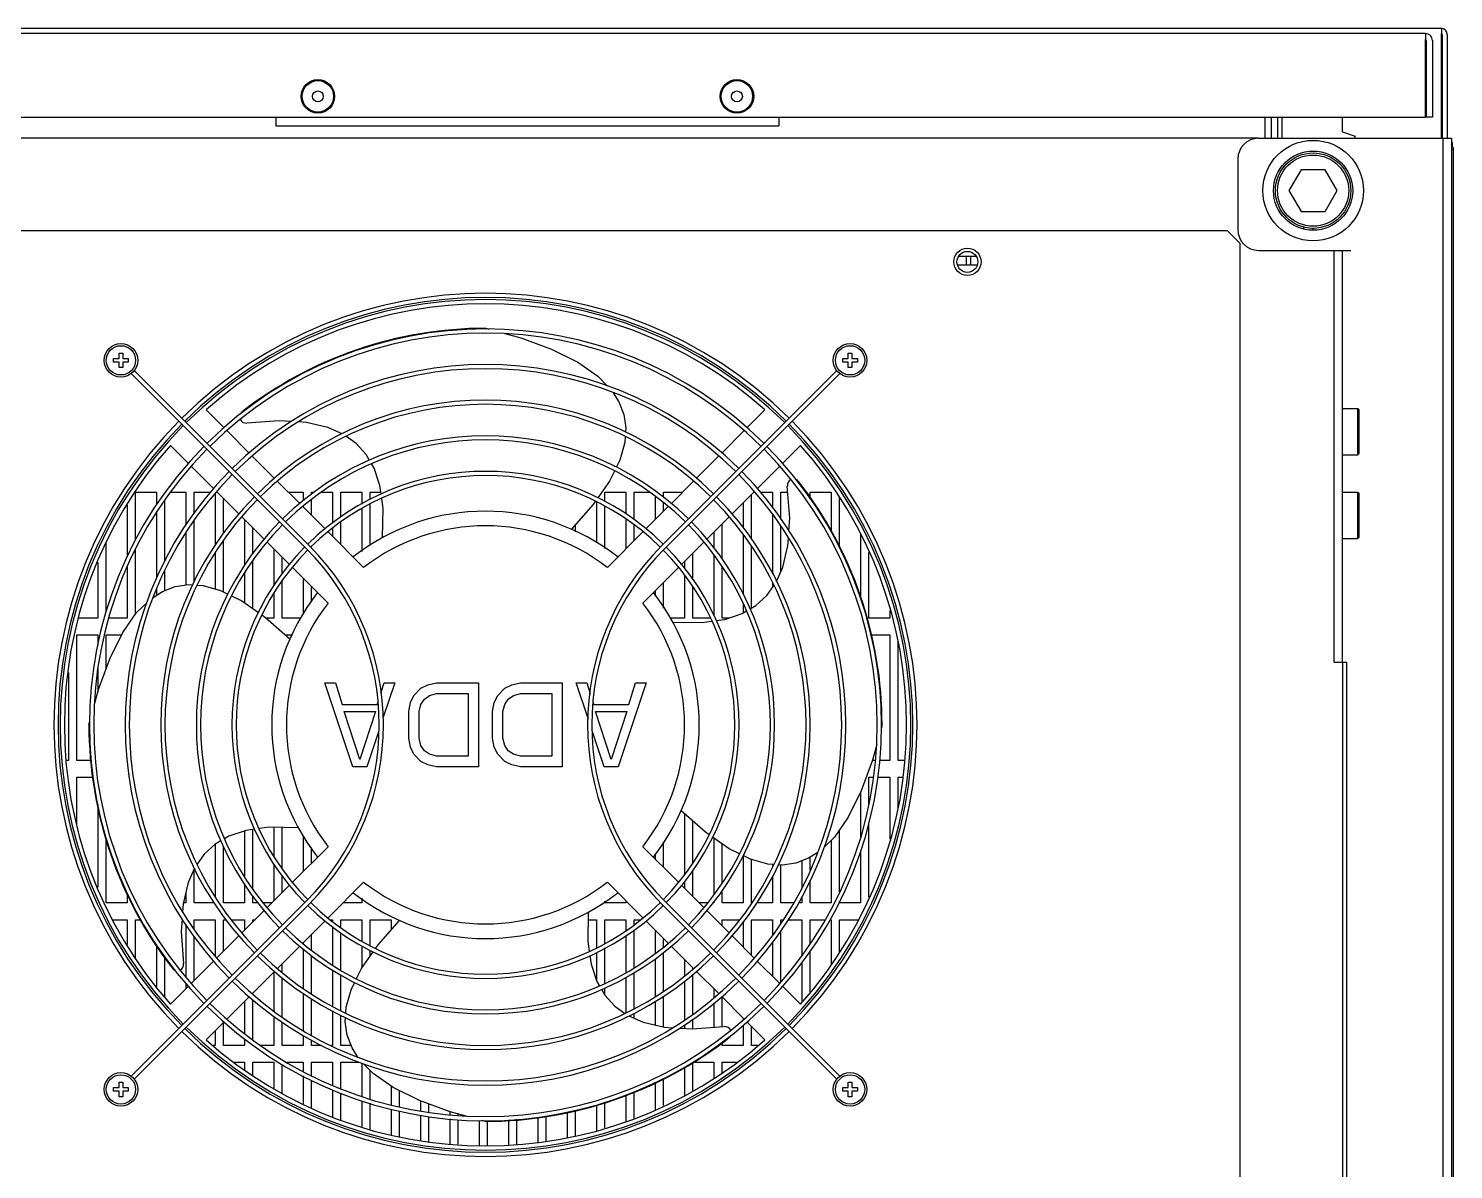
# Model space of a CAD drawing. Header units: millimetres. Extents: x 0 to 100, y -1 to 80.
# Drawn here: x 66.19 to 100.2, y 53.25 to 80.48 of the extents above; entities that cross this region are included whole.
import ezdxf

# ---------------------------------------------------------------- set-up
doc = ezdxf.new("R2010")
doc.units = ezdxf.units.MM
for name, color, linetype in [('2017-00020_0', 7, 'Continuous'), ('2401-00258-M8-20HWMC_0', 7, 'Continuous'), ('2401-00303-M4-20PWMC_0', 7, 'Continuous'), ('2401-00307_MDC-M4_0', 7, 'Continuous'), ('2401-00913_0', 7, 'Continuous'), ('2403-00027_S-M6-0_0', 7, 'Continuous'), ('2404-00013-D12D24-P_0', 7, 'Continuous'), ('2404-00038-S-D12_0', 7, 'Continuous'), ('4204-00012_0', 7, 'Continuous'), ('4212-16188_0', 7, 'Continuous'), ('4212-47912_3_0', 7, 'Continuous'), ('4212-63792_0', 7, 'Continuous'), ('4212-63794_0', 7, 'Continuous'), ('4212-94039_0', 7, 'Continuous'), ('4212-97726_0', 7, 'Continuous'), ('4212-97727_0', 7, 'Continuous'), ('4215-00605_0', 7, 'Continuous'), ('4215-00863_0', 7, 'Continuous'), ('GUDINGJIAN_HOUBAN_7_0', 7, 'Continuous'), ('HOUSHANHENLIAN_26_0', 7, 'Continuous'), ('YOUHOULIZHU_28_0', 7, 'Continuous')]:
    doc.layers.add(name, color=color, linetype=linetype)

msp = doc.modelspace()

# ---------------------------------------------------------------- linework, layer by layer
at = {"layer": '2017-00020_0', "color": 7, "linetype": 'Continuous'}
for p, q in [((77.1, 73.324), (77.19, 73.3)), ((70.862, 70.947), (70.431, 71.378)), ((72.828, 71.078), (72.647, 71.089)), ((83.769, 71.378), (83.338, 70.947)), ((71.463, 70.345), (70.932, 70.876)), ((74.015, 70.573), (73.78, 70.743)), ((83.268, 70.876), (82.74, 70.348)), ((69.582, 70.529), (70.013, 70.098)), ((84.187, 70.098), (84.618, 70.529)), ((72.066, 69.743), (71.535, 70.274)), ((74.442, 69.988), (74.386, 70.084)), ((80.307, 70.181), (80.22, 70.004)), ((82.669, 70.278), (82.138, 69.747)), ((70.084, 70.028), (70.615, 69.497)), ((83.588, 69.5), (84.116, 70.028)), ((70.686, 69.425), (71.217, 68.894)), ((72.668, 69.14), (72.136, 69.672)), ((82.067, 69.675), (81.53, 69.139)), ((82.987, 68.898), (83.518, 69.429)), ((73.271, 68.538), (72.739, 69.07)), ((81.459, 69.068), (80.926, 68.535)), ((71.288, 68.824), (71.82, 68.292)), ((82.379, 68.29), (82.915, 68.827)), ((74.192, 67.616), (73.342, 68.467)), ((80.855, 68.463), (80.008, 67.616)), ((71.89, 68.221), (72.422, 67.689)), ((81.775, 67.686), (82.308, 68.219)), ((84.318, 68.132), (84.33, 68.321)), ((72.493, 67.618), (73.344, 66.768)), ((80.856, 66.768), (81.703, 67.615)), ((83.813, 66.945), (83.984, 67.182)), ((81.571, 66.314), (82.265, 66.299)), ((82.265, 66.299), (82.501, 66.333)), ((83.228, 66.518), (83.331, 66.578)), ((73.267, 64.86), (73.517, 64.86)), ((73.933, 62.86), (73.267, 64.86)), ((73.517, 64.86), (73.683, 64.349)), ((74.605, 64.62), (74.683, 64.86)), ((74.933, 64.86), (74.652, 64.017)), ((74.683, 64.86), (74.933, 64.86)), ((75.392, 64.562), (75.558, 64.732)), ((75.558, 64.732), (75.725, 64.817)), ((75.725, 64.817), (75.933, 64.86)), ((75.933, 64.86), (76.933, 64.86)), ((76.933, 64.86), (76.933, 62.86)), ((77.392, 64.562), (77.558, 64.732)), ((77.558, 64.732), (77.725, 64.817)), ((77.725, 64.817), (77.933, 64.86)), ((77.933, 64.86), (78.933, 64.86)), ((78.933, 64.86), (78.933, 62.86)), ((79.267, 64.86), (79.517, 64.86)), ((79.558, 63.985), (79.267, 64.86)), ((79.517, 64.86), (79.598, 64.611)), ((80.933, 64.86), (80.267, 62.86)), ((80.517, 64.349), (80.683, 64.86)), ((80.683, 64.86), (80.933, 64.86)), ((73.683, 64.349), (74.517, 64.349)), ((74.517, 64.349), (74.537, 64.41)), ((75.267, 64.179), (75.308, 64.392)), ((75.308, 64.392), (75.392, 64.562)), ((75.517, 64.179), (75.558, 64.349)), ((75.558, 64.349), (75.642, 64.477)), ((75.642, 64.477), (75.767, 64.562)), ((75.767, 64.562), (75.933, 64.605)), ((75.933, 64.605), (76.683, 64.605)), ((76.683, 64.605), (76.683, 63.115)), ((77.267, 64.179), (77.308, 64.392)), ((77.308, 64.392), (77.392, 64.562)), ((77.517, 64.179), (77.558, 64.349)), ((77.558, 64.349), (77.642, 64.477)), ((77.642, 64.477), (77.767, 64.562)), ((77.767, 64.562), (77.933, 64.605)), ((77.933, 64.605), (78.683, 64.605)), ((78.683, 64.605), (78.683, 63.115)), ((79.663, 64.41), (79.683, 64.349)), ((79.683, 64.349), (80.517, 64.349)), ((67.636, 63.86), (67.66, 63.95)), ((73.725, 64.179), (74.475, 64.179)), ((74.1, 63.03), (73.725, 64.179)), ((74.475, 64.179), (74.1, 63.03)), ((75.267, 63.541), (75.267, 64.179)), ((75.517, 63.541), (75.517, 64.179)), ((77.267, 63.541), (77.267, 64.179)), ((77.517, 63.541), (77.517, 64.179)), ((79.725, 64.179), (80.475, 64.179)), ((80.1, 63.03), (79.725, 64.179)), ((80.475, 64.179), (80.1, 63.03)), ((74.554, 63.721), (74.267, 62.86)), ((79.933, 62.86), (79.646, 63.721)), ((86.565, 63.86), (86.54, 63.77)), ((75.308, 63.328), (75.267, 63.541)), ((75.392, 63.158), (75.308, 63.328)), ((75.558, 63.371), (75.517, 63.541)), ((75.642, 63.243), (75.558, 63.371)), ((77.308, 63.328), (77.267, 63.541)), ((77.392, 63.158), (77.308, 63.328)), ((77.558, 63.371), (77.517, 63.541)), ((77.642, 63.243), (77.558, 63.371)), ((75.558, 62.988), (75.392, 63.158)), ((75.725, 62.903), (75.558, 62.988)), ((75.767, 63.158), (75.642, 63.243)), ((75.933, 63.115), (75.767, 63.158)), ((76.683, 63.115), (75.933, 63.115)), ((77.558, 62.988), (77.392, 63.158)), ((77.725, 62.903), (77.558, 62.988)), ((77.767, 63.158), (77.642, 63.243)), ((77.933, 63.115), (77.767, 63.158)), ((78.683, 63.115), (77.933, 63.115)), ((74.267, 62.86), (73.933, 62.86)), ((75.933, 62.86), (75.725, 62.903)), ((76.933, 62.86), (75.933, 62.86)), ((77.933, 62.86), (77.725, 62.903)), ((78.933, 62.86), (77.933, 62.86)), ((80.267, 62.86), (79.933, 62.86)), ((71.935, 61.421), (71.699, 61.387)), ((72.629, 61.406), (71.935, 61.421)), ((70.972, 61.202), (70.869, 61.142)), ((73.344, 60.952), (72.497, 60.105)), ((81.707, 60.102), (80.856, 60.952)), ((70.387, 60.775), (70.216, 60.538)), ((72.425, 60.034), (71.892, 59.501)), ((73.345, 59.257), (74.192, 60.104)), ((80.008, 60.104), (80.858, 59.253)), ((82.31, 59.499), (81.778, 60.031)), ((69.882, 59.588), (69.87, 59.399)), ((71.821, 59.43), (71.285, 58.893)), ((72.741, 58.652), (73.274, 59.185)), ((80.929, 59.182), (81.461, 58.65)), ((82.912, 58.896), (82.38, 59.428)), ((71.213, 58.822), (70.682, 58.291)), ((72.133, 58.045), (72.67, 58.581)), ((81.532, 58.58), (82.064, 58.048)), ((83.514, 58.295), (82.983, 58.826)), ((70.612, 58.22), (70.084, 57.692)), ((84.116, 57.692), (83.585, 58.223)), ((71.531, 57.442), (72.062, 57.973)), ((82.134, 57.977), (82.665, 57.446)), ((70.013, 57.622), (69.582, 57.191)), ((73.893, 57.539), (73.98, 57.716)), ((79.758, 57.732), (79.814, 57.636)), ((84.618, 57.191), (84.187, 57.622)), ((70.932, 56.844), (71.46, 57.372)), ((80.185, 57.147), (80.42, 56.977)), ((82.737, 57.375), (83.268, 56.844)), ((70.431, 56.342), (70.862, 56.773)), ((81.372, 56.642), (81.553, 56.631)), ((83.338, 56.773), (83.769, 56.342)), ((77.1, 54.396), (77.01, 54.42))]:
    msp.add_line(p, q, dxfattribs=at)
for points in [[(77.565, 73.197), (77.941, 73.094), (78.678, 72.825), (79.306, 72.514), (79.778, 72.185), (80.013, 71.947)], [(80.143, 71.788), (80.285, 71.57), (80.401, 71.268), (80.447, 70.95), (80.44, 70.848)], [(72.473, 71.1), (72.166, 71.119), (71.401, 71.063)], [(73.678, 70.805), (73.336, 70.958), (72.828, 71.078)], [(80.433, 70.739), (80.423, 70.597), (80.307, 70.181)], [(74.335, 70.171), (74.253, 70.311), (74.015, 70.573)], [(74.613, 69.362), (74.582, 69.574), (74.442, 69.988)], [(80.176, 69.914), (80.06, 69.678), (79.778, 69.275)], [(84.34, 68.489), (84.359, 68.794), (84.303, 69.559)], [(74.646, 68.331), (74.661, 69.025), (74.627, 69.26)], [(79.72, 69.192), (79.664, 69.112), (79.15, 68.53)], [(84.045, 67.282), (84.198, 67.624), (84.318, 68.132)], [(69.172, 66.903), (69.39, 67.045), (69.692, 67.161), (70.01, 67.207), (70.117, 67.2)], [(70.223, 67.193), (70.363, 67.183), (70.779, 67.067), (70.951, 66.982)], [(67.763, 64.325), (67.866, 64.701), (68.135, 65.438), (68.446, 66.066), (68.775, 66.538), (69.016, 66.776)], [(71.04, 66.938), (71.282, 66.82), (71.683, 66.54)], [(83.417, 66.629), (83.551, 66.707), (83.813, 66.945)], [(71.765, 66.482), (71.848, 66.424), (72.43, 65.91)], [(82.604, 66.348), (82.814, 66.378), (83.228, 66.518)], [(86.437, 63.395), (86.334, 63.019), (86.065, 62.282), (85.754, 61.654), (85.425, 61.182), (85.184, 60.944)], [(82.435, 61.238), (82.352, 61.296), (81.77, 61.81)], [(71.596, 61.372), (71.386, 61.342), (70.972, 61.202)], [(70.783, 61.091), (70.649, 61.013), (70.387, 60.775)], [(83.16, 60.782), (82.918, 60.9), (82.517, 61.18)], [(83.977, 60.527), (83.837, 60.537), (83.421, 60.653), (83.249, 60.738)], [(85.028, 60.817), (84.81, 60.675), (84.508, 60.559), (84.19, 60.513), (84.083, 60.52)], [(70.155, 60.438), (70.002, 60.096), (69.882, 59.588)], [(69.86, 59.231), (69.841, 58.926), (69.897, 58.161)], [(74.48, 58.528), (74.536, 58.608), (75.05, 59.19)], [(79.554, 59.389), (79.539, 58.695), (79.573, 58.46)], [(74.024, 57.806), (74.14, 58.042), (74.422, 58.445)], [(79.587, 58.358), (79.618, 58.146), (79.758, 57.732)], [(73.767, 56.981), (73.777, 57.123), (73.893, 57.539)], [(79.865, 57.549), (79.947, 57.409), (80.185, 57.147)], [(74.057, 55.932), (73.915, 56.15), (73.799, 56.452), (73.753, 56.77), (73.76, 56.872)], [(80.522, 56.915), (80.864, 56.762), (81.372, 56.642)], [(81.727, 56.62), (82.034, 56.601), (82.799, 56.657)], [(76.635, 54.523), (76.259, 54.626), (75.522, 54.895), (74.894, 55.206), (74.422, 55.535), (74.187, 55.773)]]:
    msp.add_lwpolyline(points, dxfattribs=at)
for centre, radius, start, end in [((77.1, 63.86), 10.05, 48.4227, 131.5773), ((77.1, 63.86), 9.464, 90, 127.8739), ((71.382, 71.212), 0.15, 127.8739, 158.1392), ((71.382, 71.212), 0.15, 206.6536, 277.2965), ((77.1, 63.86), 10.05, 138.4227, 221.5773), ((77.1, 63.86), 10.05, 318.4227, 41.5773), ((84.452, 69.578), 0.15, 116.6536, 187.2965), ((84.452, 69.578), 0.15, 37.8739, 68.1392), ((77.1, 63.86), 9.464, 0, 37.8739), ((77.1, 63.86), 5.1, 51.7714, 128.2286), ((77.1, 63.86), 4.75, 52.2567, 127.7433), ((77.1, 63.86), 5.1, 141.7714, 218.2286), ((77.1, 63.86), 5.1, 321.7714, 38.2286), ((77.1, 63.86), 4.75, 142.2567, 217.7433), ((77.1, 63.86), 4.75, 322.2567, 37.7433), ((77.1, 63.86), 9.464, 180, 217.8739), ((77.1, 63.86), 5.1, 231.7714, 308.2286), ((77.1, 63.86), 4.75, 232.2567, 307.7433), ((69.748, 58.142), 0.15, 296.6536, 7.2965), ((69.748, 58.142), 0.15, 217.8739, 248.1392), ((82.818, 56.508), 0.15, 26.6536, 97.2965), ((82.818, 56.508), 0.15, 307.8739, 338.1392), ((77.1, 63.86), 10.05, 228.4227, 311.5773), ((77.1, 63.86), 9.464, 270, 307.8739)]:
    msp.add_arc(centre, radius, start, end, dxfattribs=at)
at = {"layer": '2401-00258-M8-20HWMC_0', "color": 7, "linetype": 'Continuous'}
for p, q in [((88.36, 74.84), (88.84, 74.84)), ((88.393, 75.05), (88.807, 75.05)), ((88.581, 74.84), (88.581, 75.05)), ((88.684, 74.84), (88.684, 75.05))]:
    msp.add_line(p, q, dxfattribs=at)
at = {"layer": '2401-00303-M4-20PWMC_0', "color": 7, "linetype": 'Continuous'}
for p, q in [((68.225, 72.603), (68.356, 72.604)), ((68.225, 72.516), (68.225, 72.603)), ((68.356, 72.516), (68.225, 72.516)), ((68.356, 72.604), (68.356, 72.735)), ((68.356, 72.735), (68.443, 72.735)), ((68.357, 72.385), (68.356, 72.516)), ((68.443, 72.735), (68.444, 72.604)), ((68.444, 72.604), (68.575, 72.604)), ((68.575, 72.517), (68.444, 72.516)), ((68.444, 72.516), (68.444, 72.385)), ((68.575, 72.604), (68.575, 72.517)), ((85.625, 72.604), (85.756, 72.604)), ((85.625, 72.517), (85.625, 72.604)), ((85.756, 72.516), (85.625, 72.517)), ((85.756, 72.604), (85.757, 72.735)), ((85.756, 72.385), (85.756, 72.516)), ((85.757, 72.735), (85.844, 72.735)), ((85.844, 72.516), (85.843, 72.385)), ((85.844, 72.735), (85.844, 72.604)), ((85.844, 72.604), (85.975, 72.603)), ((85.975, 72.516), (85.844, 72.516)), ((85.975, 72.603), (85.975, 72.516)), ((68.444, 72.385), (68.357, 72.385)), ((85.843, 72.385), (85.756, 72.385)), ((68.225, 55.204), (68.356, 55.204)), ((68.225, 55.116), (68.225, 55.204)), ((68.356, 55.116), (68.225, 55.116)), ((68.356, 55.335), (68.444, 55.335)), ((68.356, 55.204), (68.356, 55.335)), ((68.356, 54.985), (68.356, 55.116)), ((68.444, 55.335), (68.444, 55.204)), ((68.444, 55.204), (68.575, 55.204)), ((68.575, 55.116), (68.444, 55.116)), ((68.444, 55.116), (68.444, 54.985)), ((68.575, 55.204), (68.575, 55.116)), ((85.625, 55.204), (85.756, 55.204)), ((85.625, 55.116), (85.625, 55.204)), ((85.756, 55.116), (85.625, 55.116)), ((85.756, 55.335), (85.844, 55.335)), ((85.756, 55.204), (85.756, 55.335)), ((85.756, 54.985), (85.756, 55.116)), ((85.844, 55.335), (85.844, 55.204)), ((85.844, 55.204), (85.975, 55.204)), ((85.975, 55.116), (85.844, 55.116)), ((85.844, 55.116), (85.844, 54.985)), ((85.975, 55.204), (85.975, 55.116)), ((68.444, 54.985), (68.356, 54.985)), ((85.844, 54.985), (85.756, 54.985))]:
    msp.add_line(p, q, dxfattribs=at)
for centre, radius in [((68.4, 72.56), 0.4), ((68.4, 72.56), 0.35), ((85.8, 72.56), 0.4), ((85.8, 72.56), 0.35), ((68.4, 55.16), 0.4), ((68.4, 55.16), 0.35), ((85.8, 55.16), 0.4), ((85.8, 55.16), 0.35)]:
    msp.add_circle(centre, radius, dxfattribs=at)
at = {"layer": '2401-00307_MDC-M4_0', "color": 7, "linetype": 'Continuous'}
for centre, radius in [((73.1, 78.86), 0.375), ((83.1, 78.86), 0.375), ((73.1, 78.86), 0.13), ((83.1, 78.86), 0.13)]:
    msp.add_circle(centre, radius, dxfattribs=at)
at = {"layer": '2401-00913_0', "color": 7, "linetype": 'Continuous'}
for p, q in [((96.561, 77.11), (96.273, 76.61)), ((97.139, 77.11), (96.561, 77.11)), ((97.427, 76.61), (97.139, 77.11)), ((96.273, 76.61), (96.561, 76.11)), ((97.139, 76.11), (97.427, 76.61)), ((96.561, 76.11), (97.139, 76.11))]:
    msp.add_line(p, q, dxfattribs=at)
for radius in [0.9, 0.85]:
    msp.add_circle((96.85, 76.61), radius, dxfattribs=at)
at = {"layer": '2403-00027_S-M6-0_0', "color": 7, "linetype": 'Continuous'}
for p, q in [((97.55, 71.412), (97.92, 71.412)), ((97.92, 70.308), (97.92, 71.412)), ((97.95, 71.382), (97.92, 71.412)), ((97.95, 70.338), (97.95, 71.382)), ((97.55, 70.308), (97.92, 70.308)), ((97.95, 70.338), (97.92, 70.308)), ((97.55, 69.412), (97.92, 69.412)), ((97.92, 68.308), (97.92, 69.412)), ((97.95, 69.382), (97.92, 69.412)), ((97.95, 68.338), (97.95, 69.382)), ((97.55, 68.308), (97.92, 68.308)), ((97.95, 68.338), (97.92, 68.308))]:
    msp.add_line(p, q, dxfattribs=at)
at = {"layer": '2404-00013-D12D24-P_0', "color": 7, "linetype": 'Continuous'}
msp.add_circle((96.85, 76.61), 1.2, dxfattribs=at)
at = {"layer": '2404-00038-S-D12_0', "color": 7, "linetype": 'Continuous'}
for p, q in [((96.629, 75.691), (96.629, 75.739)), ((96.85, 75.665), (96.85, 75.713))]:
    msp.add_line(p, q, dxfattribs=at)
msp.add_circle((96.85, 76.61), 0.945, dxfattribs=at)
at = {"layer": '4204-00012_0', "color": 7, "linetype": 'Continuous'}
for p, q in [((72.822, 68.067), (68.644, 72.245)), ((72.893, 68.138), (68.715, 72.315)), ((81.307, 68.138), (85.485, 72.315)), ((81.378, 68.067), (85.556, 72.245)), ((68.645, 55.475), (72.822, 59.653)), ((68.715, 55.405), (72.893, 59.582)), ((85.485, 55.405), (81.307, 59.582)), ((85.555, 55.475), (81.378, 59.653))]:
    msp.add_line(p, q, dxfattribs=at)
for centre, radius, start, end in [((77.1, 63.86), 10.3, 45.2785, 134.7215), ((77.1, 63.86), 10.2, 45.281, 134.7182), ((77.1, 63.86), 9.45, 45.3042, 134.6958), ((77.1, 63.86), 9.35, 45.3074, 134.6926), ((77.1, 63.86), 8.6, 45.3334, 134.6664), ((77.1, 63.86), 8.5, 45.3373, 134.6624), ((77.1, 63.86), 7.75, 45.37, 134.629), ((77.1, 63.86), 7.65, 45.3748, 134.6241), ((77.1, 63.86), 10.3, 135.2785, 224.7215), ((77.1, 63.86), 10.3, 315.2785, 44.7215), ((77.1, 63.86), 10.2, 135.2818, 224.719), ((77.1, 63.86), 6.9, 45.4154, 134.584), ((77.1, 63.86), 10.2, 315.2818, 44.719), ((77.1, 63.86), 9.45, 135.3042, 224.6958), ((77.1, 63.86), 9.35, 135.3074, 224.6926), ((77.1, 63.86), 6.8, 45.4215, 134.5779), ((77.1, 63.86), 9.35, 315.3074, 44.6926), ((77.1, 63.86), 9.45, 315.3042, 44.6958), ((77.1, 63.86), 8.6, 135.3336, 224.6666), ((77.1, 63.86), 8.5, 135.3376, 224.6627), ((77.1, 63.86), 6.05, 45.4741, 134.4995), ((77.1, 63.86), 5.95, 45.482, 134.5594), ((77.1, 63.86), 8.5, 315.3376, 44.6627), ((77.1, 63.86), 8.6, 315.3336, 44.6666), ((77.1, 63.86), 7.75, 135.371, 224.63), ((77.1, 63.86), 7.65, 135.3759, 224.6252), ((77.1, 63.86), 7.65, 315.3759, 44.6252), ((77.1, 63.86), 7.75, 315.371, 44.63), ((77.1, 63.86), 6.9, 135.416, 224.5846), ((77.1, 63.86), 6.9, 315.416, 44.5846), ((77.1, 63.86), 6.8, 135.4221, 224.5785), ((77.1, 63.86), 6.8, 315.4221, 44.5785), ((77.1, 63.86), 6.05, 135.5005, 224.5259), ((77.1, 63.86), 5.95, 135.5275, 224.518), ((68.615, 63.86), 5.95, 315, 45), ((68.615, 63.86), 6.05, 315, 45), ((85.585, 63.86), 6.05, 135, 225), ((85.585, 63.86), 5.95, 135, 225), ((77.1, 63.86), 5.95, 315.4529, 44.518), ((77.1, 63.86), 6.05, 315.5005, 44.5259), ((77.1, 63.86), 6.05, 225.4741, 314.4995), ((77.1, 63.86), 5.95, 225.482, 314.5594), ((77.1, 63.86), 6.9, 225.4154, 314.584), ((77.1, 63.86), 6.8, 225.4215, 314.5779), ((77.1, 63.86), 7.75, 225.37, 314.629), ((77.1, 63.86), 7.65, 225.3748, 314.6241), ((77.1, 63.86), 8.5, 225.3373, 314.6624), ((77.1, 63.86), 8.6, 225.3334, 314.6664), ((77.1, 63.86), 9.45, 225.3042, 314.6958), ((77.1, 63.86), 9.35, 225.3074, 314.6926), ((77.1, 63.86), 10.3, 225.2785, 314.7215), ((77.1, 63.86), 10.2, 225.281, 314.7182)]:
    msp.add_arc(centre, radius, start, end, dxfattribs=at)
at = {"layer": '4212-16188_0', "color": 7, "linetype": 'Continuous'}
for p, q in [((68.75, 68.269), (68.75, 69.41)), ((68.75, 69.41), (69.25, 69.41)), ((69.25, 69.41), (69.25, 69.114)), ((69.581, 69.41), (69.95, 69.41)), ((69.95, 69.41), (69.95, 68.635)), ((70.15, 68.918), (70.15, 69.41)), ((70.15, 69.41), (70.536, 69.41)), ((70.65, 69.385), (70.65, 68.153)), ((72.399, 69.41), (72.75, 69.41)), ((72.75, 69.41), (72.75, 69.214)), ((72.95, 69.362), (72.95, 69.41)), ((72.95, 69.41), (73.007, 69.41)), ((73.183, 69.41), (73.45, 69.41)), ((73.45, 69.41), (73.45, 68.677)), ((73.65, 68.823), (73.65, 69.41)), ((73.65, 69.41), (74.15, 69.41)), ((74.15, 69.41), (74.15, 69.131)), ((74.35, 69.239), (74.35, 69.41)), ((74.35, 69.41), (74.606, 69.41)), ((79.95, 69.195), (79.95, 69.41)), ((79.95, 69.41), (80.45, 69.41)), ((80.45, 69.41), (80.45, 68.89)), ((80.65, 68.753), (80.65, 69.41)), ((80.65, 69.41), (81.025, 69.41)), ((81.35, 69.41), (81.801, 69.41)), ((81.35, 69.284), (81.35, 69.41)), ((83.499, 69.41), (83.537, 69.41)), ((83.663, 69.41), (83.95, 69.41)), ((83.95, 69.41), (83.95, 69.056)), ((84.15, 69.41), (84.314, 69.41)), ((84.15, 68.769), (84.15, 69.41)), ((84.85, 69.41), (85.35, 69.41)), ((84.85, 69.262), (84.85, 69.41)), ((85.35, 69.41), (85.35, 68.478)), ((68.55, 69.105), (68.55, 67.867)), ((69.45, 67.772), (69.45, 69.228)), ((70.85, 68.439), (70.85, 69.261)), ((72.75, 69.08), (72.75, 69.06)), ((72.95, 68.859), (72.95, 69.239)), ((74.35, 68.137), (74.35, 69.126)), ((79.75, 69.178), (79.75, 68.207)), ((79.95, 68.067), (79.95, 69.081)), ((81.15, 69.316), (81.15, 68.759)), ((81.35, 68.959), (81.35, 69.155)), ((83.25, 69.161), (83.25, 68.566)), ((83.45, 68.29), (83.45, 69.361)), ((85.55, 68.077), (85.55, 69.277)), ((69.25, 68.924), (69.25, 67.36)), ((70.15, 67.273), (70.15, 68.741)), ((71.35, 68.761), (71.35, 67.665)), ((73.65, 68.159), (73.65, 68.707)), ((74.15, 69.018), (74.15, 67.997)), ((80.45, 68.773), (80.45, 68.059)), ((83.95, 68.876), (83.95, 67.464)), ((69.95, 68.445), (69.95, 67.199)), ((71.55, 67.953), (71.55, 68.561)), ((73.45, 68.556), (73.45, 68.359)), ((79.25, 68.463), (79.25, 68.643)), ((80.65, 68.259), (80.65, 68.625)), ((82.55, 68.461), (82.55, 68.077)), ((82.75, 67.814), (82.75, 68.661)), ((83.25, 68.408), (83.25, 66.988)), ((84.15, 67.516), (84.15, 68.606)), ((86.05, 68.419), (86.05, 66.889)), ((68.05, 66.547), (68.05, 68.212)), ((68.75, 66.502), (68.75, 68.045)), ((70.85, 67.032), (70.85, 68.257)), ((72.05, 68.061), (72.05, 67.178)), ((83.45, 66.648), (83.45, 68.109)), ((67.85, 67.733), (67.85, 66.41)), ((70.65, 67.964), (70.65, 67.103)), ((71.55, 66.633), (71.55, 67.777)), ((72.25, 67.463), (72.25, 67.861)), ((81.85, 67.761), (81.85, 67.591)), ((82.05, 67.338), (82.05, 67.961)), ((82.55, 67.918), (82.55, 66.464)), ((86.25, 66.41), (86.25, 67.972)), ((68.55, 67.643), (68.55, 66.41)), ((69.45, 67.068), (69.45, 67.542)), ((71.35, 67.486), (71.35, 66.772)), ((72.75, 67.361), (72.75, 66.505)), ((81.85, 67.43), (81.85, 66.41)), ((82.75, 66.41), (82.75, 67.628)), ((69.25, 67.119), (69.25, 66.954)), ((72.05, 67.004), (72.05, 66.41)), ((72.25, 66.41), (72.25, 67.305)), ((72.95, 66.791), (72.95, 67.161)), ((81.15, 67.061), (81.15, 66.934)), ((81.35, 66.648), (81.35, 67.261)), ((82.05, 66.41), (82.05, 67.149)), ((83.95, 67.248), (83.95, 67.135)), ((83.25, 66.742), (83.25, 66.531)), ((67.85, 66.41), (67.401, 66.41)), ((68.55, 66.41), (68.115, 66.41)), ((72.05, 66.41), (71.865, 66.41)), ((72.683, 66.41), (72.25, 66.41)), ((81.85, 66.41), (81.517, 66.41)), ((82.465, 66.41), (82.05, 66.41)), ((82.91, 66.41), (82.75, 66.41)), ((86.75, 66.41), (86.25, 66.41)), ((86.75, 66.59), (86.75, 66.41)), ((67.35, 63.01), (67.35, 66.01)), ((67.35, 66.01), (67.85, 66.01)), ((67.85, 66.01), (67.85, 65.758)), ((68.05, 65.205), (68.05, 66.01)), ((68.05, 66.01), (68.418, 66.01)), ((72.317, 66.01), (72.497, 66.01)), ((86.302, 66.01), (86.75, 66.01)), ((86.75, 66.01), (86.75, 63.01)), ((86.95, 63.01), (86.95, 65.85)), ((67.15, 65.111), (67.15, 63.01)), ((67.85, 65.207), (67.85, 64.642)), ((67.15, 63.01), (67.097, 63.01)), ((67.692, 63.01), (67.35, 63.01)), ((86.401, 63.01), (86.33, 63.01)), ((86.75, 63.01), (86.502, 63.01)), ((87.103, 63.01), (86.95, 63.01)), ((67.15, 62.61), (67.15, 62.609)), ((67.35, 61.5), (67.35, 62.61)), ((67.35, 62.61), (67.719, 62.61)), ((86.25, 62.61), (86.364, 62.61)), ((86.25, 61.968), (86.25, 62.61)), ((86.465, 62.61), (86.75, 62.61)), ((86.75, 62.61), (86.75, 61.13)), ((86.95, 62.61), (87.05, 62.61)), ((86.95, 61.87), (86.95, 62.61)), ((86.05, 62.251), (86.05, 61.186)), ((67.85, 61.956), (67.85, 59.987)), ((81.85, 61.739), (81.85, 60.288)), ((82.05, 60.573), (82.05, 61.562)), ((71.35, 61.33), (71.35, 60.248)), ((71.55, 59.935), (71.55, 61.366)), ((72.05, 61.418), (72.05, 60.728)), ((72.25, 60.417), (72.25, 61.414)), ((72.75, 61.215), (72.75, 60.359)), ((85.55, 59.876), (85.55, 61.361)), ((86.25, 59.748), (86.25, 61.524)), ((68.05, 59.61), (68.05, 61.137)), ((70.65, 61.014), (70.65, 59.753)), ((70.85, 59.61), (70.85, 60.955)), ((72.95, 60.559), (72.95, 60.929)), ((81.35, 60.459), (81.35, 61.072)), ((82.55, 61.157), (82.55, 59.803)), ((82.75, 60.087), (82.75, 61.018)), ((85.35, 61.108), (85.35, 59.61)), ((72.05, 60.542), (72.05, 59.659)), ((81.15, 60.786), (81.15, 60.659)), ((83.25, 60.732), (83.25, 59.61)), ((83.45, 59.61), (83.45, 60.645)), ((84.65, 60.614), (84.65, 59.967)), ((84.85, 60.389), (84.85, 60.701)), ((86.05, 60.831), (86.05, 59.61)), ((70.15, 59.61), (70.15, 60.427)), ((72.25, 59.859), (72.25, 60.256)), ((82.05, 59.759), (82.05, 60.388)), ((83.95, 60.529), (83.95, 60.469)), ((83.95, 60.236), (83.95, 59.61)), ((84.15, 59.61), (84.15, 60.516)), ((69.95, 59.877), (69.95, 59.61)), ((71.35, 60.063), (71.35, 59.61)), ((81.85, 60.114), (81.85, 59.959)), ((82.75, 59.61), (82.75, 59.916)), ((84.85, 59.61), (84.85, 60.154)), ((68.55, 59.61), (68.05, 59.61)), ((68.55, 59.843), (68.55, 59.61)), ((69.95, 59.61), (69.887, 59.61)), ((70.631, 59.61), (70.15, 59.61)), ((71.35, 59.61), (70.85, 59.61)), ((71.55, 59.61), (71.55, 59.767)), ((71.676, 59.61), (71.55, 59.61)), ((72.001, 59.61), (71.805, 59.61)), ((74.15, 59.61), (73.699, 59.61)), ((74.15, 59.723), (74.15, 59.61)), ((79.95, 59.61), (79.95, 59.653)), ((80.45, 59.61), (79.95, 59.61)), ((80.45, 59.661), (80.45, 59.61)), ((82.407, 59.61), (82.199, 59.61)), ((82.55, 59.61), (82.53, 59.61)), ((82.55, 59.637), (82.55, 59.61)), ((83.25, 59.61), (82.75, 59.61)), ((83.458, 59.61), (83.45, 59.61)), ((83.95, 59.61), (83.58, 59.61)), ((84.451, 59.61), (84.15, 59.61)), ((84.65, 59.61), (84.57, 59.61)), ((84.65, 59.742), (84.65, 59.61)), ((85.35, 59.61), (84.85, 59.61)), ((85.55, 59.61), (85.55, 59.652)), ((86.05, 59.61), (85.55, 59.61)), ((68.203, 59.21), (68.55, 59.21)), ((68.55, 59.21), (68.55, 58.615)), ((68.75, 58.272), (68.75, 59.21)), ((68.75, 59.21), (68.866, 59.21)), ((69.859, 59.21), (69.874, 59.21)), ((70.15, 58.979), (70.15, 59.21)), ((70.15, 59.21), (70.65, 59.21)), ((70.65, 59.21), (70.65, 58.325)), ((70.85, 58.459), (70.85, 59.21)), ((70.85, 59.21), (70.905, 59.21)), ((71.033, 59.21), (71.35, 59.21)), ((71.35, 59.21), (71.35, 58.959)), ((71.55, 59.159), (71.55, 59.21)), ((71.55, 59.21), (71.601, 59.21)), ((73.404, 59.21), (73.45, 59.21)), ((73.45, 59.21), (73.45, 59.174)), ((73.65, 59.21), (74.15, 59.21)), ((73.65, 59.015), (73.65, 59.21)), ((74.15, 59.21), (74.15, 58.701)), ((74.35, 59.21), (74.85, 59.21)), ((74.35, 58.588), (74.35, 59.21)), ((74.85, 59.21), (74.85, 58.964)), ((79.55, 59.21), (79.75, 59.21)), ((79.75, 59.21), (79.75, 58.536)), ((79.95, 59.21), (80.45, 59.21)), ((79.95, 58.648), (79.95, 59.21)), ((80.45, 59.21), (80.45, 58.954)), ((80.65, 59.21), (80.81, 59.21)), ((80.65, 59.094), (80.65, 59.21)), ((82.75, 59.21), (83.164, 59.21)), ((82.75, 59.059), (82.75, 59.21)), ((83.45, 59.21), (83.95, 59.21)), ((83.45, 58.359), (83.45, 59.21)), ((83.95, 59.21), (83.95, 58.83)), ((84.15, 59.21), (84.211, 59.21)), ((84.15, 59.114), (84.15, 59.21)), ((84.326, 59.21), (84.65, 59.21)), ((84.65, 59.21), (84.65, 58.358)), ((84.85, 59.21), (85.206, 59.21)), ((84.85, 58.635), (84.85, 59.21)), ((85.324, 59.21), (85.35, 59.21)), ((85.35, 59.21), (85.35, 58.134)), ((85.55, 59.21), (85.997, 59.21)), ((85.55, 58.443), (85.55, 59.21)), ((69.95, 59.098), (69.95, 57.839)), ((72.95, 58.484), (72.95, 58.861)), ((73.45, 59.046), (73.45, 58.134)), ((73.65, 58.007), (73.65, 58.892)), ((80.45, 58.833), (80.45, 57.954)), ((80.65, 58.067), (80.65, 58.965)), ((81.15, 58.961), (81.15, 58.404)), ((83.25, 59.158), (83.25, 58.559)), ((84.15, 57.73), (84.15, 58.943)), ((69.25, 58.606), (69.25, 57.619)), ((70.15, 57.759), (70.15, 58.803)), ((72.75, 58.66), (72.75, 58.645)), ((72.75, 58.517), (72.75, 57.577)), ((74.15, 58.583), (74.15, 58.056)), ((79.95, 57.694), (79.95, 58.535)), ((81.35, 58.553), (81.35, 58.761)), ((83.95, 58.672), (83.95, 57.859)), ((69.45, 57.361), (69.45, 58.314)), ((72.25, 57.957), (72.25, 58.161)), ((72.95, 57.442), (72.95, 58.356)), ((74.35, 58.342), (74.35, 58.478)), ((79.75, 58.422), (79.75, 57.756)), ((81.15, 58.274), (81.15, 57.378)), ((81.35, 57.502), (81.35, 58.43)), ((81.85, 58.261), (81.85, 57.869)), ((84.65, 58.179), (84.65, 57.232)), ((84.85, 57.49), (84.85, 58.458)), ((72.05, 57.961), (72.05, 57.036)), ((72.25, 56.887), (72.25, 57.828)), ((73.45, 58.016), (73.45, 57.147)), ((73.65, 57.042), (73.65, 57.888)), ((80.45, 57.839), (80.45, 56.991)), ((80.65, 57.084), (80.65, 57.952)), ((82.05, 58.036), (82.05, 58.055)), ((82.05, 56.96), (82.05, 57.901)), ((69.95, 57.691), (69.95, 57.559)), ((79.95, 57.405), (79.95, 57.586)), ((81.85, 57.745), (81.85, 56.813)), ((82.55, 57.561), (82.55, 57.342)), ((71.35, 57.261), (71.35, 56.498)), ((71.55, 57.423), (71.55, 57.461)), ((71.55, 56.341), (71.55, 57.297)), ((72.75, 57.457), (72.75, 56.569)), ((72.95, 56.449), (72.95, 57.318)), ((81.15, 57.263), (81.15, 56.694)), ((81.35, 56.647), (81.35, 57.38)), ((82.55, 57.209), (82.55, 56.639)), ((82.75, 56.653), (82.75, 57.361)), ((72.05, 56.905), (72.05, 56.21)), ((73.45, 57.034), (73.45, 56.21)), ((73.65, 56.21), (73.65, 56.93)), ((80.65, 56.857), (80.65, 56.973)), ((82.05, 56.602), (82.05, 56.835)), ((83.25, 56.861), (83.25, 56.828)), ((70.65, 56.561), (70.65, 56.21)), ((70.85, 56.21), (70.85, 56.761)), ((72.25, 56.21), (72.25, 56.77)), ((81.85, 56.695), (81.85, 56.612)), ((83.25, 56.693), (83.25, 56.21)), ((83.45, 56.21), (83.45, 56.661)), ((70.65, 56.21), (70.599, 56.21)), ((71.35, 56.21), (70.85, 56.21)), ((71.35, 56.37), (71.35, 56.21)), ((72.05, 56.21), (71.732, 56.21)), ((72.75, 56.21), (72.25, 56.21)), ((72.75, 56.448), (72.75, 56.21)), ((72.95, 56.21), (72.95, 56.339)), ((73.186, 56.21), (72.95, 56.21)), ((73.45, 56.21), (73.418, 56.21)), ((73.892, 56.21), (73.65, 56.21)), ((82.75, 56.21), (82.75, 56.28)), ((83.25, 56.21), (82.75, 56.21)), ((83.601, 56.21), (83.45, 56.21)), ((71.109, 55.81), (71.35, 55.81)), ((71.35, 55.81), (71.35, 55.621)), ((71.55, 55.81), (72.05, 55.81)), ((71.55, 55.493), (71.55, 55.81)), ((72.05, 55.81), (72.05, 55.191)), ((72.359, 55.81), (72.75, 55.81)), ((72.75, 55.81), (72.75, 55.592)), ((72.95, 55.81), (73.45, 55.81)), ((72.95, 55.493), (72.95, 55.81)), ((73.45, 55.81), (73.45, 55.258)), ((73.65, 55.81), (74.076, 55.81)), ((73.65, 55.18), (73.65, 55.81)), ((74.15, 55.785), (74.15, 54.989)), ((82.05, 55.13), (82.05, 55.807)), ((82.055, 55.81), (82.55, 55.81)), ((82.55, 55.81), (82.55, 55.433)), ((82.75, 55.81), (83.091, 55.81)), ((82.75, 55.554), (82.75, 55.81)), ((72.25, 55.069), (72.25, 55.76)), ((72.75, 55.481), (72.75, 54.817)), ((74.35, 54.932), (74.35, 55.608)), ((81.85, 55.676), (81.85, 55.009)), ((72.95, 54.727), (72.95, 55.381)), ((73.45, 55.15), (73.45, 54.502)), ((74.85, 55.237), (74.85, 54.789)), ((75.05, 54.741), (75.05, 55.129)), ((80.65, 54.459), (80.65, 55.094)), ((81.15, 55.327), (81.15, 54.682)), ((81.35, 54.772), (81.35, 55.426)), ((73.65, 54.428), (73.65, 55.073)), ((74.15, 54.885), (74.15, 54.272)), ((74.35, 54.209), (74.35, 54.828)), ((75.55, 54.884), (75.55, 54.648)), ((75.75, 54.611), (75.75, 54.812)), ((79.75, 54.785), (79.75, 54.178)), ((79.95, 54.241), (79.95, 54.854)), ((80.45, 55.025), (80.45, 54.397)), ((74.85, 54.686), (74.85, 54.074)), ((75.05, 54.037), (75.05, 54.638)), ((75.55, 54.546), (75.55, 53.945)), ((75.75, 53.909), (75.75, 54.509)), ((76.25, 54.63), (76.25, 54.559)), ((76.25, 54.458), (76.25, 53.861)), ((76.45, 54.534), (76.45, 54.574)), ((76.45, 53.849), (76.45, 54.434)), ((76.95, 54.42), (76.95, 53.819)), ((77.65, 54.431), (77.65, 53.843)), ((77.85, 53.855), (77.85, 54.445)), ((78.35, 54.479), (78.35, 53.89)), ((78.55, 53.927), (78.55, 54.519)), ((79.05, 54.618), (79.05, 54.019)), ((79.25, 54.055), (79.25, 54.658)), ((77.15, 53.813), (77.15, 54.399))]:
    msp.add_line(p, q, dxfattribs=at)
at = {"layer": '4212-47912_3_0', "color": 7, "linetype": 'Continuous'}
for p, q in [((72.1, 78.36), (72.1, 78.16)), ((84.1, 78.36), (84.1, 78.16)), ((72.1, 78.16), (84.1, 78.16))]:
    msp.add_line(p, q, dxfattribs=at)
at = {"layer": '4212-63792_0', "color": 7, "linetype": 'Continuous'}
msp.add_line((95.55, 77.86), (4.65, 77.86), dxfattribs=at)
msp.add_circle((88.6, 74.91), 0.25, dxfattribs=at)
at = {"layer": '4212-63794_0', "color": 7, "linetype": 'Continuous'}
for p, q in [((5.4, 75.66), (94.8, 75.66)), ((95.1, 75.36), (94.8, 75.66)), ((95.1, 75.36), (95.1, 52.16))]:
    msp.add_line(p, q, dxfattribs=at)
msp.add_circle((88.6, 74.91), 0.325, dxfattribs=at)
for start, end in [(45.2823, 134.7177), (135.2824, 224.7176), (315.2824, 44.7176), (225.2823, 314.7177)]:
    msp.add_arc((77.1, 63.86), 10.15, start, end, dxfattribs=at)
at = {"layer": '4212-94039_0', "color": 7, "linetype": 'Continuous'}
for p, q in [((100.2, 77.59), (100.15, 77.59)), ((100.2, 3.13), (100.2, 77.59))]:
    msp.add_line(p, q, dxfattribs=at)
msp.add_arc((100.03, 77.59), 0.17, 0, 44.9531, dxfattribs=at)
at = {"layer": '4212-97726_0', "color": 7, "linetype": 'Continuous'}
for p, q in [((99.53, 80.36), (0.67, 80.36)), ((99.53, 80.36), (99.53, 80.214)), ((99.53, 78.36), (99.53, 80.214)), ((99.55, 80.19), (99.55, 78.36)), ((99.7, 80.19), (99.7, 78.36)), ((0.67, 78.36), (99.53, 78.36)), ((99.7, 78.36), (99.55, 78.36))]:
    msp.add_line(p, q, dxfattribs=at)
for centre in [(73.1, 78.86), (83.1, 78.86)]:
    msp.add_circle(centre, 0.4, dxfattribs=at)
for radius in [0.17, 0.02]:
    msp.add_arc((99.53, 80.19), radius, 0, 90, dxfattribs=at)
at = {"layer": '4212-97727_0', "color": 7, "linetype": 'Continuous'}
for p, q in [((99.91, 80.48), (0.29, 80.48)), ((99.91, 80.48), (99.91, 80.364)), ((99.91, 77.86), (99.91, 80.364)), ((99.93, 80.34), (99.93, 77.86)), ((100.05, 80.34), (100.05, 77.86))]:
    msp.add_line(p, q, dxfattribs=at)
for radius in [0.14, 0.02]:
    msp.add_arc((99.91, 80.34), radius, 0, 90, dxfattribs=at)
at = {"layer": '4215-00605_0', "color": 7, "linetype": 'Continuous'}
for p, q in [((95.55, 77.86), (100.15, 77.86)), ((99.95, 2.86), (99.95, 77.86)), ((100.15, 77.86), (100.15, 2.86)), ((95.05, 77.36), (95.05, 75.685)), ((95.55, 75.185), (97.55, 75.185)), ((97.35, 65.36), (97.35, 75.185)), ((97.55, 75.185), (97.75, 75.185)), ((97.55, 65.36), (97.55, 75.185)), ((97.35, 65.36), (97.65, 65.36)), ((97.55, 65.36), (97.55, 15.36)), ((97.65, 65.36), (97.65, 15.36))]:
    msp.add_line(p, q, dxfattribs=at)
for centre, start, end in [((95.55, 77.36), 90, 180), ((95.55, 75.685), 180, 270)]:
    msp.add_arc(centre, 0.5, start, end, dxfattribs=at)
at = {"layer": '4215-00863_0', "color": 7, "linetype": 'Continuous'}
for q in [(100.15, 77.76), (100.17, 77.686)]:
    msp.add_line((100.17, 77.76), q, dxfattribs=at)
at = {"layer": 'GUDINGJIAN_HOUBAN_7_0', "color": 7, "linetype": 'Continuous'}
for p, q in [((96.1, 78.36), (96.1, 77.86)), ((97.55, 78.01), (97.55, 78.36)), ((97.55, 78.01), (97.85, 77.91)), ((97.85, 77.86), (97.85, 77.91))]:
    msp.add_line(p, q, dxfattribs=at)
at = {"layer": 'HOUSHANHENLIAN_26_0', "color": 7, "linetype": 'Continuous'}
msp.add_line((95.7, 78.36), (95.7, 77.86), dxfattribs=at)
at = {"layer": 'YOUHOULIZHU_28_0', "color": 7, "linetype": 'Continuous'}
for p, q in [((95.85, 78.36), (95.85, 77.86)), ((96, 78.36), (96, 77.86))]:
    msp.add_line(p, q, dxfattribs=at)

doc.saveas('drawing.dxf')
